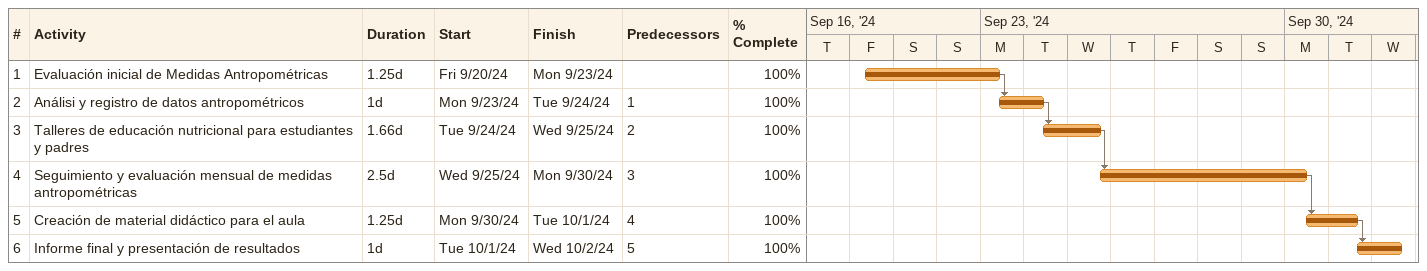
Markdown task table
| ID | Task | Duration | Start | Finish | Predecessors | % complete |
|---|---|---|---|---|---|---|
| 1 | Evaluación inicial de Medidas Antropométricas | 1.25d | 2024-09-20 | 2024-09-23 |  | 100 |
| 2 | Análisi y registro de datos antropométricos | 1d | 2024-09-23 | 2024-09-24 | 1 | 100 |
| 3 | Talleres de educación nutricional para estudiantes y padres | 1.66d | 2024-09-24 | 2024-09-25 | 2 | 100 |
| 4 | Seguimiento y evaluación mensual de medidas antropométricas | 2.5d | 2024-09-25 | 2024-09-30 | 3 | 100 |
| 5 | Creación de material didáctico para el aula | 1.25d | 2024-09-30 | 2024-10-01 | 4 | 100 |
| 6 | Informe final y presentación de resultados | 1d | 2024-10-01 | 2024-10-02 | 5 | 100 |
